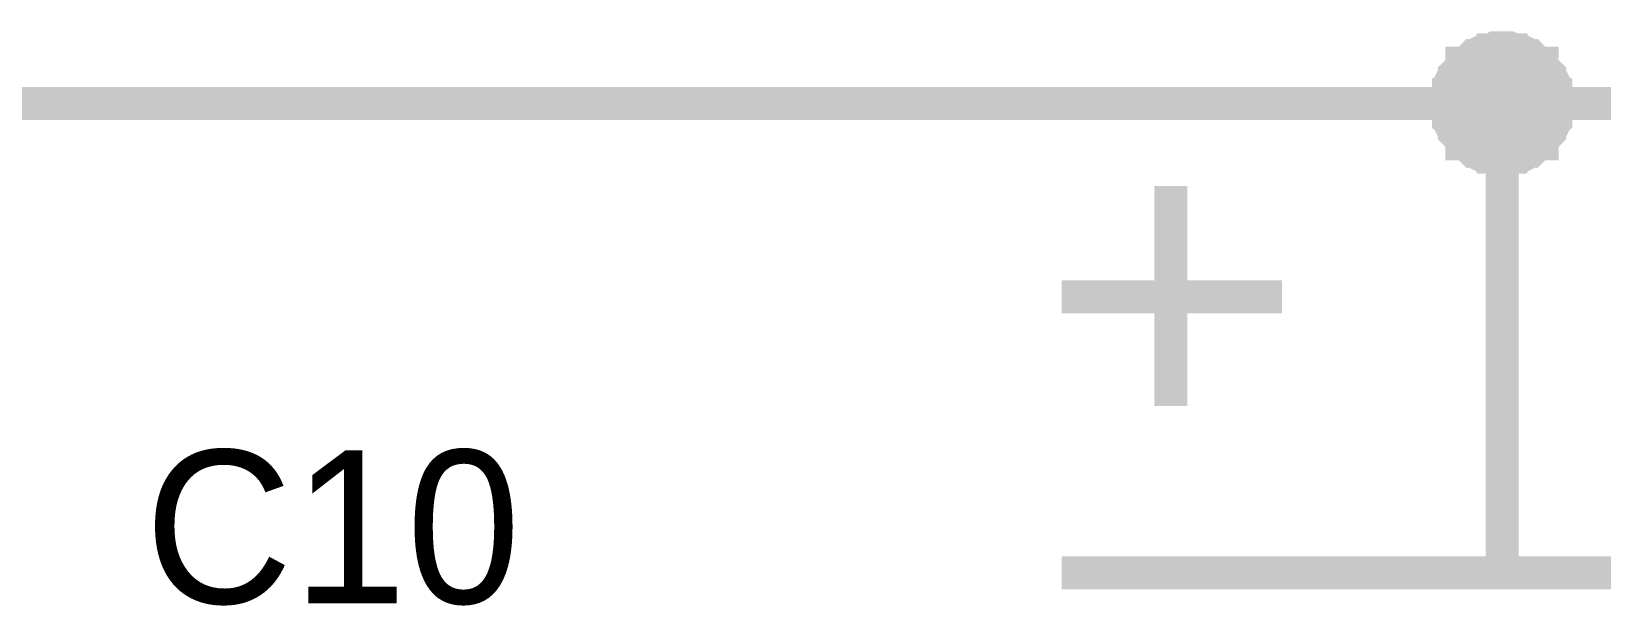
# Model space of a CAD drawing. Extents: x 0 to 594, y 0 to 420.
# Drawn here: x 86.77 to 101.01, y 275.44 to 280.65 of the extents above; entities that cross this region are included whole.
import ezdxf

# ---------------------------------------------------------------- set-up
doc = ezdxf.new("R2010")
doc.units = 0
doc.layers.add('SHEET', color=255, linetype='CONTINUOUS')

msp = doc.modelspace()

# ---------------------------------------------------------------- linework, layer by layer
at = {"layer": 'SHEET'}
for points, const_width in [([(99.602, 279.994), (99.602, 280.012), (99.602, 280.046), (99.602, 280.064), (99.619, 280.098), (99.619, 280.116), (99.619, 280.151), (99.637, 280.168), (99.637, 280.185), (99.654, 280.22), (99.671, 280.237), (99.671, 280.255), (99.689, 280.272), (99.706, 280.29), (99.724, 280.307), (99.741, 280.324), (99.741, 280.359), (99.776, 280.359), (99.793, 280.376), (99.81, 280.394), (99.828, 280.411), (99.845, 280.429), (99.862, 280.429), (99.88, 280.446), (99.915, 280.463), (99.932, 280.463), (99.949, 280.481), (99.984, 280.481), (100.001, 280.481), (100.036, 280.498), (100.053, 280.498), (100.088, 280.498), (100.106, 280.498)], 0.3), ([(99.602, 279.994), (99.602, 280.012), (99.602, 280.046), (99.602, 280.064), (99.619, 280.098), (99.619, 280.116), (99.619, 280.151), (99.637, 280.168), (99.637, 280.185), (99.654, 280.22), (99.671, 280.237), (99.671, 280.255), (99.689, 280.272), (99.706, 280.29), (99.724, 280.307), (99.741, 280.324), (99.741, 280.359), (99.776, 280.359), (99.793, 280.376), (99.81, 280.394), (99.828, 280.411), (99.845, 280.429), (99.862, 280.429), (99.88, 280.446), (99.915, 280.463), (99.932, 280.463), (99.949, 280.481), (99.984, 280.481), (100.001, 280.481), (100.036, 280.498), (100.053, 280.498), (100.088, 280.498), (100.106, 280.498)], 0.3), ([(99.602, 279.994), (99.602, 280.012), (99.602, 280.046), (99.602, 280.064), (99.619, 280.098), (99.619, 280.116), (99.619, 280.151), (99.637, 280.168), (99.637, 280.185), (99.654, 280.22), (99.671, 280.237), (99.671, 280.255), (99.689, 280.272), (99.706, 280.29), (99.724, 280.307), (99.741, 280.324), (99.741, 280.359), (99.776, 280.359), (99.793, 280.376), (99.81, 280.394), (99.828, 280.411), (99.845, 280.429), (99.862, 280.429), (99.88, 280.446), (99.915, 280.463), (99.932, 280.463), (99.949, 280.481), (99.984, 280.481), (100.001, 280.481), (100.036, 280.498), (100.053, 280.498), (100.088, 280.498), (100.106, 280.498)], 0.3), ([(99.602, 279.994), (99.602, 280.012), (99.602, 280.046), (99.602, 280.064), (99.619, 280.098), (99.619, 280.116), (99.619, 280.151), (99.637, 280.168), (99.637, 280.185), (99.654, 280.22), (99.671, 280.237), (99.671, 280.255), (99.689, 280.272), (99.706, 280.29), (99.724, 280.307), (99.741, 280.324), (99.741, 280.359), (99.776, 280.359), (99.793, 280.376), (99.81, 280.394), (99.828, 280.411), (99.845, 280.429), (99.862, 280.429), (99.88, 280.446), (99.915, 280.463), (99.932, 280.463), (99.949, 280.481), (99.984, 280.481), (100.001, 280.481), (100.036, 280.498), (100.053, 280.498), (100.088, 280.498), (100.106, 280.498)], 0.3), ([(99.602, 279.994), (99.602, 280.012), (99.602, 280.046), (99.602, 280.064), (99.619, 280.098), (99.619, 280.116), (99.619, 280.151), (99.637, 280.168), (99.637, 280.185), (99.654, 280.22), (99.671, 280.237), (99.671, 280.255), (99.689, 280.272), (99.706, 280.29), (99.724, 280.307), (99.741, 280.324), (99.741, 280.359), (99.776, 280.359), (99.793, 280.376), (99.81, 280.394), (99.828, 280.411), (99.845, 280.429), (99.862, 280.429), (99.88, 280.446), (99.915, 280.463), (99.932, 280.463), (99.949, 280.481), (99.984, 280.481), (100.001, 280.481), (100.036, 280.498), (100.053, 280.498), (100.088, 280.498), (100.106, 280.498)], 0.3), ([(100.106, 280.498), (100.106, 280.498)], 0.3), ([(100.106, 280.498), (100.123, 280.498), (100.158, 280.498), (100.175, 280.498), (100.21, 280.481), (100.227, 280.481), (100.262, 280.481), (100.279, 280.463), (100.297, 280.463), (100.331, 280.446), (100.349, 280.429), (100.366, 280.429), (100.383, 280.411), (100.401, 280.394), (100.418, 280.376), (100.435, 280.359), (100.47, 280.359), (100.47, 280.324), (100.488, 280.307), (100.505, 280.29), (100.522, 280.272), (100.54, 280.255), (100.54, 280.237), (100.557, 280.22), (100.574, 280.185), (100.574, 280.168), (100.592, 280.151), (100.592, 280.116), (100.592, 280.098), (100.609, 280.064), (100.609, 280.046), (100.609, 280.012), (100.609, 279.994)], 0.3), ([(100.106, 280.498), (100.106, 280.498)], 0.3), ([(100.106, 280.498), (100.123, 280.498), (100.158, 280.498), (100.175, 280.498), (100.21, 280.481), (100.227, 280.481), (100.262, 280.481), (100.279, 280.463), (100.297, 280.463), (100.331, 280.446), (100.349, 280.429), (100.366, 280.429), (100.383, 280.411), (100.401, 280.394), (100.418, 280.376), (100.435, 280.359), (100.47, 280.359), (100.47, 280.324), (100.488, 280.307), (100.505, 280.29), (100.522, 280.272), (100.54, 280.255), (100.54, 280.237), (100.557, 280.22), (100.574, 280.185), (100.574, 280.168), (100.592, 280.151), (100.592, 280.116), (100.592, 280.098), (100.609, 280.064), (100.609, 280.046), (100.609, 280.012), (100.609, 279.994)], 0.3), ([(100.106, 280.498), (100.106, 280.498)], 0.3), ([(100.106, 280.498), (100.123, 280.498), (100.158, 280.498), (100.175, 280.498), (100.21, 280.481), (100.227, 280.481), (100.262, 280.481), (100.279, 280.463), (100.297, 280.463), (100.331, 280.446), (100.349, 280.429), (100.366, 280.429), (100.383, 280.411), (100.401, 280.394), (100.418, 280.376), (100.435, 280.359), (100.47, 280.359), (100.47, 280.324), (100.488, 280.307), (100.505, 280.29), (100.522, 280.272), (100.54, 280.255), (100.54, 280.237), (100.557, 280.22), (100.574, 280.185), (100.574, 280.168), (100.592, 280.151), (100.592, 280.116), (100.592, 280.098), (100.609, 280.064), (100.609, 280.046), (100.609, 280.012), (100.609, 279.994)], 0.3), ([(100.106, 280.498), (100.106, 280.498)], 0.3), ([(100.106, 280.498), (100.123, 280.498), (100.158, 280.498), (100.175, 280.498), (100.21, 280.481), (100.227, 280.481), (100.262, 280.481), (100.279, 280.463), (100.297, 280.463), (100.331, 280.446), (100.349, 280.429), (100.366, 280.429), (100.383, 280.411), (100.401, 280.394), (100.418, 280.376), (100.435, 280.359), (100.47, 280.359), (100.47, 280.324), (100.488, 280.307), (100.505, 280.29), (100.522, 280.272), (100.54, 280.255), (100.54, 280.237), (100.557, 280.22), (100.574, 280.185), (100.574, 280.168), (100.592, 280.151), (100.592, 280.116), (100.592, 280.098), (100.609, 280.064), (100.609, 280.046), (100.609, 280.012), (100.609, 279.994)], 0.3), ([(100.106, 280.498), (100.106, 280.498)], 0.3), ([(100.106, 280.498), (100.123, 280.498), (100.158, 280.498), (100.175, 280.498), (100.21, 280.481), (100.227, 280.481), (100.262, 280.481), (100.279, 280.463), (100.297, 280.463), (100.331, 280.446), (100.349, 280.429), (100.366, 280.429), (100.383, 280.411), (100.401, 280.394), (100.418, 280.376), (100.435, 280.359), (100.47, 280.359), (100.47, 280.324), (100.488, 280.307), (100.505, 280.29), (100.522, 280.272), (100.54, 280.255), (100.54, 280.237), (100.557, 280.22), (100.574, 280.185), (100.574, 280.168), (100.592, 280.151), (100.592, 280.116), (100.592, 280.098), (100.609, 280.064), (100.609, 280.046), (100.609, 280.012), (100.609, 279.994)], 0.3), ([(99.602, 279.994), (99.602, 280.012), (99.602, 280.046), (99.602, 280.064), (99.619, 280.098), (99.619, 280.116), (99.619, 280.151), (99.637, 280.168), (99.637, 280.185), (99.654, 280.22), (99.671, 280.237), (99.671, 280.255), (99.689, 280.272), (99.706, 280.29), (99.724, 280.307), (99.741, 280.324), (99.741, 280.359), (99.776, 280.359), (99.793, 280.376), (99.81, 280.394), (99.828, 280.411), (99.845, 280.429), (99.862, 280.429), (99.88, 280.446), (99.915, 280.463), (99.932, 280.463), (99.949, 280.481), (99.984, 280.481), (100.001, 280.481), (100.036, 280.498), (100.053, 280.498), (100.088, 280.498), (100.106, 280.498)], 0.0991), ([(99.602, 279.994), (99.602, 280.012), (99.602, 280.046), (99.602, 280.064), (99.619, 280.098), (99.619, 280.116), (99.619, 280.151), (99.637, 280.168), (99.637, 280.185), (99.654, 280.22), (99.671, 280.237), (99.671, 280.255), (99.689, 280.272), (99.706, 280.29), (99.724, 280.307), (99.741, 280.324), (99.741, 280.359), (99.776, 280.359), (99.793, 280.376), (99.81, 280.394), (99.828, 280.411), (99.845, 280.429), (99.862, 280.429), (99.88, 280.446), (99.915, 280.463), (99.932, 280.463), (99.949, 280.481), (99.984, 280.481), (100.001, 280.481), (100.036, 280.498), (100.053, 280.498), (100.088, 280.498), (100.106, 280.498)], 0.0991), ([(99.602, 279.994), (99.602, 280.012), (99.602, 280.046), (99.602, 280.064), (99.619, 280.098), (99.619, 280.116), (99.619, 280.151), (99.637, 280.168), (99.637, 280.185), (99.654, 280.22), (99.671, 280.237), (99.671, 280.255), (99.689, 280.272), (99.706, 280.29), (99.724, 280.307), (99.741, 280.324), (99.741, 280.359), (99.776, 280.359), (99.793, 280.376), (99.81, 280.394), (99.828, 280.411), (99.845, 280.429), (99.862, 280.429), (99.88, 280.446), (99.915, 280.463), (99.932, 280.463), (99.949, 280.481), (99.984, 280.481), (100.001, 280.481), (100.036, 280.498), (100.053, 280.498), (100.088, 280.498), (100.106, 280.498)], 0.0991), ([(99.602, 279.994), (99.602, 280.012), (99.602, 280.046), (99.602, 280.064), (99.619, 280.098), (99.619, 280.116), (99.619, 280.151), (99.637, 280.168), (99.637, 280.185), (99.654, 280.22), (99.671, 280.237), (99.671, 280.255), (99.689, 280.272), (99.706, 280.29), (99.724, 280.307), (99.741, 280.324), (99.741, 280.359), (99.776, 280.359), (99.793, 280.376), (99.81, 280.394), (99.828, 280.411), (99.845, 280.429), (99.862, 280.429), (99.88, 280.446), (99.915, 280.463), (99.932, 280.463), (99.949, 280.481), (99.984, 280.481), (100.001, 280.481), (100.036, 280.498), (100.053, 280.498), (100.088, 280.498), (100.106, 280.498)], 0.0991), ([(99.602, 279.994), (99.602, 280.012), (99.602, 280.046), (99.602, 280.064), (99.619, 280.098), (99.619, 280.116), (99.619, 280.151), (99.637, 280.168), (99.637, 280.185), (99.654, 280.22), (99.671, 280.237), (99.671, 280.255), (99.689, 280.272), (99.706, 280.29), (99.724, 280.307), (99.741, 280.324), (99.741, 280.359), (99.776, 280.359), (99.793, 280.376), (99.81, 280.394), (99.828, 280.411), (99.845, 280.429), (99.862, 280.429), (99.88, 280.446), (99.915, 280.463), (99.932, 280.463), (99.949, 280.481), (99.984, 280.481), (100.001, 280.481), (100.036, 280.498), (100.053, 280.498), (100.088, 280.498), (100.106, 280.498)], 0.0991), ([(100.106, 280.498), (100.106, 280.498)], 0.0991), ([(100.106, 280.498), (100.123, 280.498), (100.158, 280.498), (100.175, 280.498), (100.21, 280.481), (100.227, 280.481), (100.262, 280.481), (100.279, 280.463), (100.297, 280.463), (100.331, 280.446), (100.349, 280.429), (100.366, 280.429), (100.383, 280.411), (100.401, 280.394), (100.418, 280.376), (100.435, 280.359), (100.47, 280.359), (100.47, 280.324), (100.488, 280.307), (100.505, 280.29), (100.522, 280.272), (100.54, 280.255), (100.54, 280.237), (100.557, 280.22), (100.574, 280.185), (100.574, 280.168), (100.592, 280.151), (100.592, 280.116), (100.592, 280.098), (100.609, 280.064), (100.609, 280.046), (100.609, 280.012), (100.609, 279.994)], 0.0991), ([(100.106, 280.498), (100.106, 280.498)], 0.0991), ([(100.106, 280.498), (100.123, 280.498), (100.158, 280.498), (100.175, 280.498), (100.21, 280.481), (100.227, 280.481), (100.262, 280.481), (100.279, 280.463), (100.297, 280.463), (100.331, 280.446), (100.349, 280.429), (100.366, 280.429), (100.383, 280.411), (100.401, 280.394), (100.418, 280.376), (100.435, 280.359), (100.47, 280.359), (100.47, 280.324), (100.488, 280.307), (100.505, 280.29), (100.522, 280.272), (100.54, 280.255), (100.54, 280.237), (100.557, 280.22), (100.574, 280.185), (100.574, 280.168), (100.592, 280.151), (100.592, 280.116), (100.592, 280.098), (100.609, 280.064), (100.609, 280.046), (100.609, 280.012), (100.609, 279.994)], 0.0991), ([(100.106, 280.498), (100.106, 280.498)], 0.0991), ([(100.106, 280.498), (100.123, 280.498), (100.158, 280.498), (100.175, 280.498), (100.21, 280.481), (100.227, 280.481), (100.262, 280.481), (100.279, 280.463), (100.297, 280.463), (100.331, 280.446), (100.349, 280.429), (100.366, 280.429), (100.383, 280.411), (100.401, 280.394), (100.418, 280.376), (100.435, 280.359), (100.47, 280.359), (100.47, 280.324), (100.488, 280.307), (100.505, 280.29), (100.522, 280.272), (100.54, 280.255), (100.54, 280.237), (100.557, 280.22), (100.574, 280.185), (100.574, 280.168), (100.592, 280.151), (100.592, 280.116), (100.592, 280.098), (100.609, 280.064), (100.609, 280.046), (100.609, 280.012), (100.609, 279.994)], 0.0991), ([(100.106, 280.498), (100.106, 280.498)], 0.0991), ([(100.106, 280.498), (100.123, 280.498), (100.158, 280.498), (100.175, 280.498), (100.21, 280.481), (100.227, 280.481), (100.262, 280.481), (100.279, 280.463), (100.297, 280.463), (100.331, 280.446), (100.349, 280.429), (100.366, 280.429), (100.383, 280.411), (100.401, 280.394), (100.418, 280.376), (100.435, 280.359), (100.47, 280.359), (100.47, 280.324), (100.488, 280.307), (100.505, 280.29), (100.522, 280.272), (100.54, 280.255), (100.54, 280.237), (100.557, 280.22), (100.574, 280.185), (100.574, 280.168), (100.592, 280.151), (100.592, 280.116), (100.592, 280.098), (100.609, 280.064), (100.609, 280.046), (100.609, 280.012), (100.609, 279.994)], 0.0991), ([(100.106, 280.498), (100.106, 280.498)], 0.0991), ([(100.106, 280.498), (100.123, 280.498), (100.158, 280.498), (100.175, 280.498), (100.21, 280.481), (100.227, 280.481), (100.262, 280.481), (100.279, 280.463), (100.297, 280.463), (100.331, 280.446), (100.349, 280.429), (100.366, 280.429), (100.383, 280.411), (100.401, 280.394), (100.418, 280.376), (100.435, 280.359), (100.47, 280.359), (100.47, 280.324), (100.488, 280.307), (100.505, 280.29), (100.522, 280.272), (100.54, 280.255), (100.54, 280.237), (100.557, 280.22), (100.574, 280.185), (100.574, 280.168), (100.592, 280.151), (100.592, 280.116), (100.592, 280.098), (100.609, 280.064), (100.609, 280.046), (100.609, 280.012), (100.609, 279.994)], 0.0991), ([(77.619, 279.994), (82.602, 279.994), (100.106, 279.994), (107.59, 279.994)], 0.3), ([(100.106, 279.49), (100.088, 279.49), (100.053, 279.49), (100.036, 279.49), (100.001, 279.508), (99.984, 279.508), (99.949, 279.508), (99.932, 279.525), (99.915, 279.525), (99.88, 279.543), (99.862, 279.56), (99.845, 279.56), (99.828, 279.577), (99.81, 279.595), (99.793, 279.612), (99.776, 279.629), (99.741, 279.629), (99.741, 279.664), (99.724, 279.682), (99.706, 279.699), (99.689, 279.716), (99.671, 279.734), (99.671, 279.751), (99.654, 279.768), (99.637, 279.803), (99.637, 279.82), (99.619, 279.838), (99.619, 279.873), (99.619, 279.89), (99.602, 279.925), (99.602, 279.942), (99.602, 279.977), (99.602, 279.994)], 0.3), ([(99.602, 279.994), (99.602, 279.994)], 0.3), ([(100.106, 279.49), (100.088, 279.49), (100.053, 279.49), (100.036, 279.49), (100.001, 279.508), (99.984, 279.508), (99.949, 279.508), (99.932, 279.525), (99.915, 279.525), (99.88, 279.543), (99.862, 279.56), (99.845, 279.56), (99.828, 279.577), (99.81, 279.595), (99.793, 279.612), (99.776, 279.629), (99.741, 279.629), (99.741, 279.664), (99.724, 279.682), (99.706, 279.699), (99.689, 279.716), (99.671, 279.734), (99.671, 279.751), (99.654, 279.768), (99.637, 279.803), (99.637, 279.82), (99.619, 279.838), (99.619, 279.873), (99.619, 279.89), (99.602, 279.925), (99.602, 279.942), (99.602, 279.977), (99.602, 279.994)], 0.3), ([(99.602, 279.994), (99.602, 279.994)], 0.3), ([(100.106, 279.49), (100.088, 279.49), (100.053, 279.49), (100.036, 279.49), (100.001, 279.508), (99.984, 279.508), (99.949, 279.508), (99.932, 279.525), (99.915, 279.525), (99.88, 279.543), (99.862, 279.56), (99.845, 279.56), (99.828, 279.577), (99.81, 279.595), (99.793, 279.612), (99.776, 279.629), (99.741, 279.629), (99.741, 279.664), (99.724, 279.682), (99.706, 279.699), (99.689, 279.716), (99.671, 279.734), (99.671, 279.751), (99.654, 279.768), (99.637, 279.803), (99.637, 279.82), (99.619, 279.838), (99.619, 279.873), (99.619, 279.89), (99.602, 279.925), (99.602, 279.942), (99.602, 279.977), (99.602, 279.994)], 0.3), ([(99.602, 279.994), (99.602, 279.994)], 0.3), ([(100.106, 279.49), (100.088, 279.49), (100.053, 279.49), (100.036, 279.49), (100.001, 279.508), (99.984, 279.508), (99.949, 279.508), (99.932, 279.525), (99.915, 279.525), (99.88, 279.543), (99.862, 279.56), (99.845, 279.56), (99.828, 279.577), (99.81, 279.595), (99.793, 279.612), (99.776, 279.629), (99.741, 279.629), (99.741, 279.664), (99.724, 279.682), (99.706, 279.699), (99.689, 279.716), (99.671, 279.734), (99.671, 279.751), (99.654, 279.768), (99.637, 279.803), (99.637, 279.82), (99.619, 279.838), (99.619, 279.873), (99.619, 279.89), (99.602, 279.925), (99.602, 279.942), (99.602, 279.977), (99.602, 279.994)], 0.3), ([(99.602, 279.994), (99.602, 279.994)], 0.3), ([(100.106, 279.49), (100.088, 279.49), (100.053, 279.49), (100.036, 279.49), (100.001, 279.508), (99.984, 279.508), (99.949, 279.508), (99.932, 279.525), (99.915, 279.525), (99.88, 279.543), (99.862, 279.56), (99.845, 279.56), (99.828, 279.577), (99.81, 279.595), (99.793, 279.612), (99.776, 279.629), (99.741, 279.629), (99.741, 279.664), (99.724, 279.682), (99.706, 279.699), (99.689, 279.716), (99.671, 279.734), (99.671, 279.751), (99.654, 279.768), (99.637, 279.803), (99.637, 279.82), (99.619, 279.838), (99.619, 279.873), (99.619, 279.89), (99.602, 279.925), (99.602, 279.942), (99.602, 279.977), (99.602, 279.994)], 0.3), ([(99.602, 279.994), (99.602, 279.994)], 0.3), ([(100.609, 279.994), (100.609, 279.977), (100.609, 279.942), (100.609, 279.925), (100.592, 279.89), (100.592, 279.873), (100.592, 279.838), (100.574, 279.82), (100.574, 279.803), (100.557, 279.768), (100.54, 279.751), (100.54, 279.734), (100.522, 279.716), (100.505, 279.699), (100.488, 279.682), (100.47, 279.664), (100.47, 279.629), (100.435, 279.629), (100.418, 279.612), (100.401, 279.595), (100.383, 279.577), (100.366, 279.56), (100.349, 279.56), (100.331, 279.543), (100.297, 279.525), (100.279, 279.525), (100.262, 279.508), (100.227, 279.508), (100.21, 279.508), (100.175, 279.49), (100.158, 279.49), (100.123, 279.49), (100.106, 279.49)], 0.3), ([(100.106, 275.738), (100.106, 279.994)], 0.3), ([(100.609, 279.994), (100.609, 279.977), (100.609, 279.942), (100.609, 279.925), (100.592, 279.89), (100.592, 279.873), (100.592, 279.838), (100.574, 279.82), (100.574, 279.803), (100.557, 279.768), (100.54, 279.751), (100.54, 279.734), (100.522, 279.716), (100.505, 279.699), (100.488, 279.682), (100.47, 279.664), (100.47, 279.629), (100.435, 279.629), (100.418, 279.612), (100.401, 279.595), (100.383, 279.577), (100.366, 279.56), (100.349, 279.56), (100.331, 279.543), (100.297, 279.525), (100.279, 279.525), (100.262, 279.508), (100.227, 279.508), (100.21, 279.508), (100.175, 279.49), (100.158, 279.49), (100.123, 279.49), (100.106, 279.49)], 0.3), ([(100.609, 279.994), (100.609, 279.977), (100.609, 279.942), (100.609, 279.925), (100.592, 279.89), (100.592, 279.873), (100.592, 279.838), (100.574, 279.82), (100.574, 279.803), (100.557, 279.768), (100.54, 279.751), (100.54, 279.734), (100.522, 279.716), (100.505, 279.699), (100.488, 279.682), (100.47, 279.664), (100.47, 279.629), (100.435, 279.629), (100.418, 279.612), (100.401, 279.595), (100.383, 279.577), (100.366, 279.56), (100.349, 279.56), (100.331, 279.543), (100.297, 279.525), (100.279, 279.525), (100.262, 279.508), (100.227, 279.508), (100.21, 279.508), (100.175, 279.49), (100.158, 279.49), (100.123, 279.49), (100.106, 279.49)], 0.3), ([(100.609, 279.994), (100.609, 279.977), (100.609, 279.942), (100.609, 279.925), (100.592, 279.89), (100.592, 279.873), (100.592, 279.838), (100.574, 279.82), (100.574, 279.803), (100.557, 279.768), (100.54, 279.751), (100.54, 279.734), (100.522, 279.716), (100.505, 279.699), (100.488, 279.682), (100.47, 279.664), (100.47, 279.629), (100.435, 279.629), (100.418, 279.612), (100.401, 279.595), (100.383, 279.577), (100.366, 279.56), (100.349, 279.56), (100.331, 279.543), (100.297, 279.525), (100.279, 279.525), (100.262, 279.508), (100.227, 279.508), (100.21, 279.508), (100.175, 279.49), (100.158, 279.49), (100.123, 279.49), (100.106, 279.49)], 0.3), ([(100.609, 279.994), (100.609, 279.977), (100.609, 279.942), (100.609, 279.925), (100.592, 279.89), (100.592, 279.873), (100.592, 279.838), (100.574, 279.82), (100.574, 279.803), (100.557, 279.768), (100.54, 279.751), (100.54, 279.734), (100.522, 279.716), (100.505, 279.699), (100.488, 279.682), (100.47, 279.664), (100.47, 279.629), (100.435, 279.629), (100.418, 279.612), (100.401, 279.595), (100.383, 279.577), (100.366, 279.56), (100.349, 279.56), (100.331, 279.543), (100.297, 279.525), (100.279, 279.525), (100.262, 279.508), (100.227, 279.508), (100.21, 279.508), (100.175, 279.49), (100.158, 279.49), (100.123, 279.49), (100.106, 279.49)], 0.3), ([(100.609, 279.994), (100.609, 279.994), (100.609, 279.994), (100.609, 279.994), (100.609, 279.994), (100.609, 279.994), (100.609, 279.994), (100.609, 279.994), (100.609, 279.994), (100.609, 279.994), (100.609, 279.994), (100.609, 279.994), (100.609, 279.994), (100.609, 279.994), (100.609, 279.994), (100.609, 279.994), (100.609, 279.994), (100.609, 279.994), (100.609, 279.994), (100.609, 279.994), (100.609, 279.994), (100.609, 279.994), (100.609, 279.994), (100.609, 279.994), (100.609, 279.994), (100.609, 279.994), (100.609, 279.994), (100.609, 279.994), (100.609, 279.994), (100.609, 279.994), (100.609, 279.994), (100.609, 279.994), (100.609, 279.994)], 0.3), ([(100.609, 279.994), (100.609, 279.994)], 0.3), ([(100.609, 279.994), (100.609, 279.994), (100.609, 279.994), (100.609, 279.994), (100.609, 279.994), (100.609, 279.994), (100.609, 279.994), (100.609, 279.994), (100.609, 279.994), (100.609, 279.994), (100.609, 279.994), (100.609, 279.994), (100.609, 279.994), (100.609, 279.994), (100.609, 279.994), (100.609, 279.994), (100.609, 279.994), (100.609, 279.994), (100.609, 279.994), (100.609, 279.994), (100.609, 279.994), (100.609, 279.994), (100.609, 279.994), (100.609, 279.994), (100.609, 279.994), (100.609, 279.994), (100.609, 279.994), (100.609, 279.994), (100.609, 279.994), (100.609, 279.994), (100.609, 279.994), (100.609, 279.994), (100.609, 279.994)], 0.3), ([(100.609, 279.994), (100.609, 279.994)], 0.3), ([(100.609, 279.994), (100.609, 279.994), (100.609, 279.994), (100.609, 279.994), (100.609, 279.994), (100.609, 279.994), (100.609, 279.994), (100.609, 279.994), (100.609, 279.994), (100.609, 279.994), (100.609, 279.994), (100.609, 279.994), (100.609, 279.994), (100.609, 279.994), (100.609, 279.994), (100.609, 279.994), (100.609, 279.994), (100.609, 279.994), (100.609, 279.994), (100.609, 279.994), (100.609, 279.994), (100.609, 279.994), (100.609, 279.994), (100.609, 279.994), (100.609, 279.994), (100.609, 279.994), (100.609, 279.994), (100.609, 279.994), (100.609, 279.994), (100.609, 279.994), (100.609, 279.994), (100.609, 279.994), (100.609, 279.994)], 0.3), ([(100.609, 279.994), (100.609, 279.994)], 0.3), ([(100.609, 279.994), (100.609, 279.994), (100.609, 279.994), (100.609, 279.994), (100.609, 279.994), (100.609, 279.994), (100.609, 279.994), (100.609, 279.994), (100.609, 279.994), (100.609, 279.994), (100.609, 279.994), (100.609, 279.994), (100.609, 279.994), (100.609, 279.994), (100.609, 279.994), (100.609, 279.994), (100.609, 279.994), (100.609, 279.994), (100.609, 279.994), (100.609, 279.994), (100.609, 279.994), (100.609, 279.994), (100.609, 279.994), (100.609, 279.994), (100.609, 279.994), (100.609, 279.994), (100.609, 279.994), (100.609, 279.994), (100.609, 279.994), (100.609, 279.994), (100.609, 279.994), (100.609, 279.994), (100.609, 279.994)], 0.3), ([(100.609, 279.994), (100.609, 279.994)], 0.3), ([(100.609, 279.994), (100.609, 279.994), (100.609, 279.994), (100.609, 279.994), (100.609, 279.994), (100.609, 279.994), (100.609, 279.994), (100.609, 279.994), (100.609, 279.994), (100.609, 279.994), (100.609, 279.994), (100.609, 279.994), (100.609, 279.994), (100.609, 279.994), (100.609, 279.994), (100.609, 279.994), (100.609, 279.994), (100.609, 279.994), (100.609, 279.994), (100.609, 279.994), (100.609, 279.994), (100.609, 279.994), (100.609, 279.994), (100.609, 279.994), (100.609, 279.994), (100.609, 279.994), (100.609, 279.994), (100.609, 279.994), (100.609, 279.994), (100.609, 279.994), (100.609, 279.994), (100.609, 279.994), (100.609, 279.994)], 0.3), ([(100.609, 279.994), (100.609, 279.994)], 0.3), ([(100.106, 279.49), (100.088, 279.49), (100.053, 279.49), (100.036, 279.49), (100.001, 279.508), (99.984, 279.508), (99.949, 279.508), (99.932, 279.525), (99.915, 279.525), (99.88, 279.543), (99.862, 279.56), (99.845, 279.56), (99.828, 279.577), (99.81, 279.595), (99.793, 279.612), (99.776, 279.629), (99.741, 279.629), (99.741, 279.664), (99.724, 279.682), (99.706, 279.699), (99.689, 279.716), (99.671, 279.734), (99.671, 279.751), (99.654, 279.768), (99.637, 279.803), (99.637, 279.82), (99.619, 279.838), (99.619, 279.873), (99.619, 279.89), (99.602, 279.925), (99.602, 279.942), (99.602, 279.977), (99.602, 279.994)], 0.0991), ([(99.602, 279.994), (99.602, 279.994)], 0.0991), ([(100.106, 279.49), (100.088, 279.49), (100.053, 279.49), (100.036, 279.49), (100.001, 279.508), (99.984, 279.508), (99.949, 279.508), (99.932, 279.525), (99.915, 279.525), (99.88, 279.543), (99.862, 279.56), (99.845, 279.56), (99.828, 279.577), (99.81, 279.595), (99.793, 279.612), (99.776, 279.629), (99.741, 279.629), (99.741, 279.664), (99.724, 279.682), (99.706, 279.699), (99.689, 279.716), (99.671, 279.734), (99.671, 279.751), (99.654, 279.768), (99.637, 279.803), (99.637, 279.82), (99.619, 279.838), (99.619, 279.873), (99.619, 279.89), (99.602, 279.925), (99.602, 279.942), (99.602, 279.977), (99.602, 279.994)], 0.0991), ([(99.602, 279.994), (99.602, 279.994)], 0.0991), ([(100.106, 279.49), (100.088, 279.49), (100.053, 279.49), (100.036, 279.49), (100.001, 279.508), (99.984, 279.508), (99.949, 279.508), (99.932, 279.525), (99.915, 279.525), (99.88, 279.543), (99.862, 279.56), (99.845, 279.56), (99.828, 279.577), (99.81, 279.595), (99.793, 279.612), (99.776, 279.629), (99.741, 279.629), (99.741, 279.664), (99.724, 279.682), (99.706, 279.699), (99.689, 279.716), (99.671, 279.734), (99.671, 279.751), (99.654, 279.768), (99.637, 279.803), (99.637, 279.82), (99.619, 279.838), (99.619, 279.873), (99.619, 279.89), (99.602, 279.925), (99.602, 279.942), (99.602, 279.977), (99.602, 279.994)], 0.0991), ([(99.602, 279.994), (99.602, 279.994)], 0.0991), ([(100.106, 279.49), (100.088, 279.49), (100.053, 279.49), (100.036, 279.49), (100.001, 279.508), (99.984, 279.508), (99.949, 279.508), (99.932, 279.525), (99.915, 279.525), (99.88, 279.543), (99.862, 279.56), (99.845, 279.56), (99.828, 279.577), (99.81, 279.595), (99.793, 279.612), (99.776, 279.629), (99.741, 279.629), (99.741, 279.664), (99.724, 279.682), (99.706, 279.699), (99.689, 279.716), (99.671, 279.734), (99.671, 279.751), (99.654, 279.768), (99.637, 279.803), (99.637, 279.82), (99.619, 279.838), (99.619, 279.873), (99.619, 279.89), (99.602, 279.925), (99.602, 279.942), (99.602, 279.977), (99.602, 279.994)], 0.0991), ([(99.602, 279.994), (99.602, 279.994)], 0.0991), ([(100.106, 279.49), (100.088, 279.49), (100.053, 279.49), (100.036, 279.49), (100.001, 279.508), (99.984, 279.508), (99.949, 279.508), (99.932, 279.525), (99.915, 279.525), (99.88, 279.543), (99.862, 279.56), (99.845, 279.56), (99.828, 279.577), (99.81, 279.595), (99.793, 279.612), (99.776, 279.629), (99.741, 279.629), (99.741, 279.664), (99.724, 279.682), (99.706, 279.699), (99.689, 279.716), (99.671, 279.734), (99.671, 279.751), (99.654, 279.768), (99.637, 279.803), (99.637, 279.82), (99.619, 279.838), (99.619, 279.873), (99.619, 279.89), (99.602, 279.925), (99.602, 279.942), (99.602, 279.977), (99.602, 279.994)], 0.0991), ([(99.602, 279.994), (99.602, 279.994)], 0.0991), ([(100.609, 279.994), (100.609, 279.977), (100.609, 279.942), (100.609, 279.925), (100.592, 279.89), (100.592, 279.873), (100.592, 279.838), (100.574, 279.82), (100.574, 279.803), (100.557, 279.768), (100.54, 279.751), (100.54, 279.734), (100.522, 279.716), (100.505, 279.699), (100.488, 279.682), (100.47, 279.664), (100.47, 279.629), (100.435, 279.629), (100.418, 279.612), (100.401, 279.595), (100.383, 279.577), (100.366, 279.56), (100.349, 279.56), (100.331, 279.543), (100.297, 279.525), (100.279, 279.525), (100.262, 279.508), (100.227, 279.508), (100.21, 279.508), (100.175, 279.49), (100.158, 279.49), (100.123, 279.49), (100.106, 279.49)], 0.0991), ([(100.609, 279.994), (100.609, 279.977), (100.609, 279.942), (100.609, 279.925), (100.592, 279.89), (100.592, 279.873), (100.592, 279.838), (100.574, 279.82), (100.574, 279.803), (100.557, 279.768), (100.54, 279.751), (100.54, 279.734), (100.522, 279.716), (100.505, 279.699), (100.488, 279.682), (100.47, 279.664), (100.47, 279.629), (100.435, 279.629), (100.418, 279.612), (100.401, 279.595), (100.383, 279.577), (100.366, 279.56), (100.349, 279.56), (100.331, 279.543), (100.297, 279.525), (100.279, 279.525), (100.262, 279.508), (100.227, 279.508), (100.21, 279.508), (100.175, 279.49), (100.158, 279.49), (100.123, 279.49), (100.106, 279.49)], 0.0991), ([(100.609, 279.994), (100.609, 279.977), (100.609, 279.942), (100.609, 279.925), (100.592, 279.89), (100.592, 279.873), (100.592, 279.838), (100.574, 279.82), (100.574, 279.803), (100.557, 279.768), (100.54, 279.751), (100.54, 279.734), (100.522, 279.716), (100.505, 279.699), (100.488, 279.682), (100.47, 279.664), (100.47, 279.629), (100.435, 279.629), (100.418, 279.612), (100.401, 279.595), (100.383, 279.577), (100.366, 279.56), (100.349, 279.56), (100.331, 279.543), (100.297, 279.525), (100.279, 279.525), (100.262, 279.508), (100.227, 279.508), (100.21, 279.508), (100.175, 279.49), (100.158, 279.49), (100.123, 279.49), (100.106, 279.49)], 0.0991), ([(100.609, 279.994), (100.609, 279.977), (100.609, 279.942), (100.609, 279.925), (100.592, 279.89), (100.592, 279.873), (100.592, 279.838), (100.574, 279.82), (100.574, 279.803), (100.557, 279.768), (100.54, 279.751), (100.54, 279.734), (100.522, 279.716), (100.505, 279.699), (100.488, 279.682), (100.47, 279.664), (100.47, 279.629), (100.435, 279.629), (100.418, 279.612), (100.401, 279.595), (100.383, 279.577), (100.366, 279.56), (100.349, 279.56), (100.331, 279.543), (100.297, 279.525), (100.279, 279.525), (100.262, 279.508), (100.227, 279.508), (100.21, 279.508), (100.175, 279.49), (100.158, 279.49), (100.123, 279.49), (100.106, 279.49)], 0.0991), ([(100.609, 279.994), (100.609, 279.977), (100.609, 279.942), (100.609, 279.925), (100.592, 279.89), (100.592, 279.873), (100.592, 279.838), (100.574, 279.82), (100.574, 279.803), (100.557, 279.768), (100.54, 279.751), (100.54, 279.734), (100.522, 279.716), (100.505, 279.699), (100.488, 279.682), (100.47, 279.664), (100.47, 279.629), (100.435, 279.629), (100.418, 279.612), (100.401, 279.595), (100.383, 279.577), (100.366, 279.56), (100.349, 279.56), (100.331, 279.543), (100.297, 279.525), (100.279, 279.525), (100.262, 279.508), (100.227, 279.508), (100.21, 279.508), (100.175, 279.49), (100.158, 279.49), (100.123, 279.49), (100.106, 279.49)], 0.0991), ([(100.609, 279.994), (100.609, 279.994), (100.609, 279.994), (100.609, 279.994), (100.609, 279.994), (100.609, 279.994), (100.609, 279.994), (100.609, 279.994), (100.609, 279.994), (100.609, 279.994), (100.609, 279.994), (100.609, 279.994), (100.609, 279.994), (100.609, 279.994), (100.609, 279.994), (100.609, 279.994), (100.609, 279.994), (100.609, 279.994), (100.609, 279.994), (100.609, 279.994), (100.609, 279.994), (100.609, 279.994), (100.609, 279.994), (100.609, 279.994), (100.609, 279.994), (100.609, 279.994), (100.609, 279.994), (100.609, 279.994), (100.609, 279.994), (100.609, 279.994), (100.609, 279.994), (100.609, 279.994), (100.609, 279.994)], 0.0991), ([(100.609, 279.994), (100.609, 279.994)], 0.0991), ([(100.609, 279.994), (100.609, 279.994), (100.609, 279.994), (100.609, 279.994), (100.609, 279.994), (100.609, 279.994), (100.609, 279.994), (100.609, 279.994), (100.609, 279.994), (100.609, 279.994), (100.609, 279.994), (100.609, 279.994), (100.609, 279.994), (100.609, 279.994), (100.609, 279.994), (100.609, 279.994), (100.609, 279.994), (100.609, 279.994), (100.609, 279.994), (100.609, 279.994), (100.609, 279.994), (100.609, 279.994), (100.609, 279.994), (100.609, 279.994), (100.609, 279.994), (100.609, 279.994), (100.609, 279.994), (100.609, 279.994), (100.609, 279.994), (100.609, 279.994), (100.609, 279.994), (100.609, 279.994), (100.609, 279.994)], 0.0991), ([(100.609, 279.994), (100.609, 279.994)], 0.0991), ([(100.609, 279.994), (100.609, 279.994), (100.609, 279.994), (100.609, 279.994), (100.609, 279.994), (100.609, 279.994), (100.609, 279.994), (100.609, 279.994), (100.609, 279.994), (100.609, 279.994), (100.609, 279.994), (100.609, 279.994), (100.609, 279.994), (100.609, 279.994), (100.609, 279.994), (100.609, 279.994), (100.609, 279.994), (100.609, 279.994), (100.609, 279.994), (100.609, 279.994), (100.609, 279.994), (100.609, 279.994), (100.609, 279.994), (100.609, 279.994), (100.609, 279.994), (100.609, 279.994), (100.609, 279.994), (100.609, 279.994), (100.609, 279.994), (100.609, 279.994), (100.609, 279.994), (100.609, 279.994), (100.609, 279.994)], 0.0991), ([(100.609, 279.994), (100.609, 279.994)], 0.0991), ([(100.609, 279.994), (100.609, 279.994), (100.609, 279.994), (100.609, 279.994), (100.609, 279.994), (100.609, 279.994), (100.609, 279.994), (100.609, 279.994), (100.609, 279.994), (100.609, 279.994), (100.609, 279.994), (100.609, 279.994), (100.609, 279.994), (100.609, 279.994), (100.609, 279.994), (100.609, 279.994), (100.609, 279.994), (100.609, 279.994), (100.609, 279.994), (100.609, 279.994), (100.609, 279.994), (100.609, 279.994), (100.609, 279.994), (100.609, 279.994), (100.609, 279.994), (100.609, 279.994), (100.609, 279.994), (100.609, 279.994), (100.609, 279.994), (100.609, 279.994), (100.609, 279.994), (100.609, 279.994), (100.609, 279.994)], 0.0991), ([(100.609, 279.994), (100.609, 279.994)], 0.0991), ([(100.609, 279.994), (100.609, 279.994), (100.609, 279.994), (100.609, 279.994), (100.609, 279.994), (100.609, 279.994), (100.609, 279.994), (100.609, 279.994), (100.609, 279.994), (100.609, 279.994), (100.609, 279.994), (100.609, 279.994), (100.609, 279.994), (100.609, 279.994), (100.609, 279.994), (100.609, 279.994), (100.609, 279.994), (100.609, 279.994), (100.609, 279.994), (100.609, 279.994), (100.609, 279.994), (100.609, 279.994), (100.609, 279.994), (100.609, 279.994), (100.609, 279.994), (100.609, 279.994), (100.609, 279.994), (100.609, 279.994), (100.609, 279.994), (100.609, 279.994), (100.609, 279.994), (100.609, 279.994), (100.609, 279.994)], 0.0991), ([(100.609, 279.994), (100.609, 279.994)], 0.0991), ([(97.101, 277.249), (97.101, 279.247)], 0.3), ([(96.112, 278.24), (98.109, 278.24)], 0.3), ([(96.112, 275.738), (104.099, 275.738)], 0.3)]:
    msp.add_lwpolyline(points, dxfattribs=dict(at, const_width=const_width))
at = {"layer": 'SHEET', "const_width": 0.508}
msp.add_lwpolyline([(99.746, 280, 1), (100.254, 280, 1)], format="xyb", close=True, dxfattribs=at)

# ---------------------------------------------------------------- texts
at = {"layer": 'SHEET'}
msp.add_text('C10', height=1.3898, dxfattribs=at).set_placement((87.794, 275.46))

doc.saveas('drawing.dxf')
